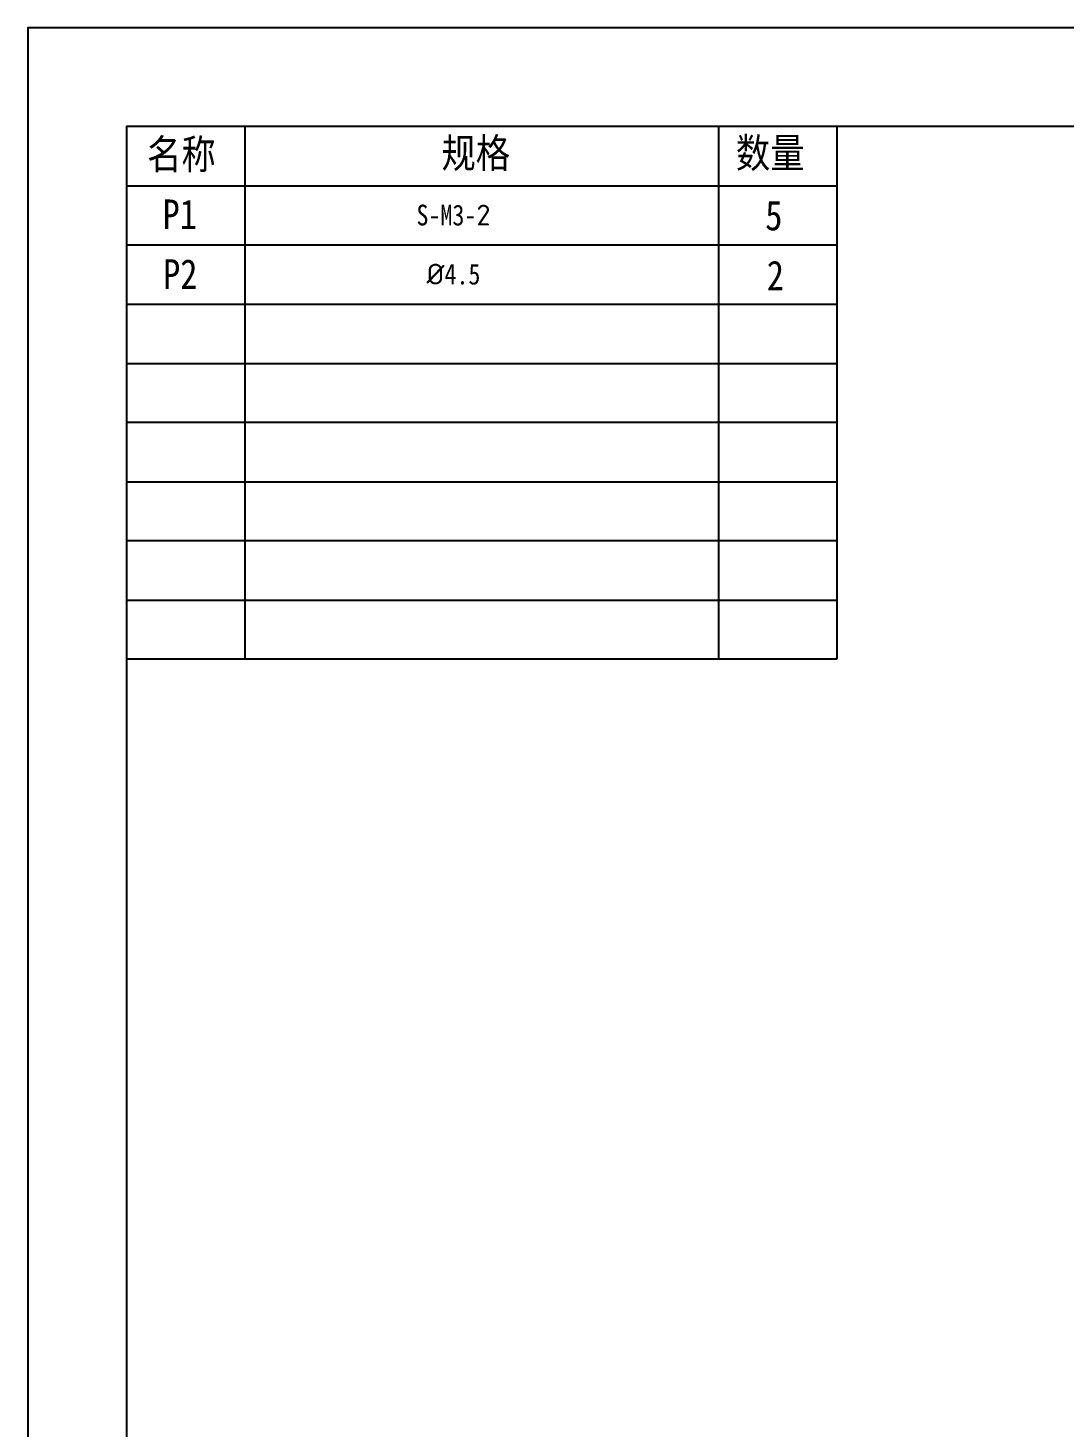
# Model space of a CAD drawing. Header units: millimetres. Extents: x -177 to 18421, y -5017 to 3255.
# Drawn here: x 5402.2 to 5664.8, y 1598.4 to 1953 of the extents above; entities that cross this region are included whole.
import ezdxf

# ---------------------------------------------------------------- set-up
doc = ezdxf.new("R2010")
doc.units = ezdxf.units.MM
doc.header["$LTSCALE"] = 46.255
doc.layers.get('0').update_dxf_attribs({"linetype": 'CONTINUOUS'})
doc.styles.get("Standard").update_dxf_attribs({"font": 'txt', "width": 0.85})

msp = doc.modelspace()

# ---------------------------------------------------------------- linework, layer by layer
at = {"color": 7, "true_color": 0xffffff}
for p, q in [((5457.235, 1927.998), (5457.235, 1882.998)), ((5577.235, 1927.998), (5577.235, 1882.998)), ((5607.235, 1927.998), (5607.235, 1882.998)), ((5457.235, 1882.998), (5457.235, 1792.998)), ((5577.235, 1882.998), (5577.235, 1792.998)), ((5607.235, 1882.998), (5607.235, 1792.998))]:
    msp.add_line(p, q, dxfattribs=at)
at = {"color": 7, "linetype": 'Continuous'}
for points in [[(5402.235, 1111.998), (6591.235, 1111.998), (6591.235, 1952.998), (5402.235, 1952.998)], [(5427.235, 1136.998), (6566.235, 1136.998), (6566.235, 1927.998), (5427.235, 1927.998)]]:
    msp.add_lwpolyline(points, close=True, dxfattribs=at)
at = {"color": 7, "true_color": 0xffffff}
for points in [[(5427.235, 1912.998), (5607.235, 1912.998)], [(5607.235, 1897.998), (5427.235, 1897.998)], [(5427.235, 1882.998), (5607.235, 1882.998)], [(5427.235, 1867.998), (5607.235, 1867.998)], [(5607.235, 1852.998), (5427.235, 1852.998)], [(5427.235, 1837.998), (5607.235, 1837.998)], [(5607.235, 1822.998), (5427.235, 1822.998)], [(5427.235, 1807.998), (5607.235, 1807.998)], [(5607.235, 1792.998), (5427.235, 1792.998)]]:
    msp.add_lwpolyline(points, dxfattribs=at)

# ---------------------------------------------------------------- texts
at = {"lineweight": -3, "char_height": 7.5163, "width": 32.26492, "attachment_point": 5}
for s, insert in [('{\\fSimSun|b0|i0|c134|p54;名称}', (5441.127, 1920.581)), ('{\\fSimSun|b0|i0|c134|p54;规格}', (5515.735, 1920.89)), ('{\\fSimSun|b0|i0|c134|p54;数量}', (5590.367, 1920.911)), ('{\\fSimSun|b0|i0|c134|p54;P1}', (5440.696, 1905.776)), ('{\\fSimSun|b0|i0|c134|p54;5}', (5591.274, 1905.423)), ('{\\fSimSun|b0|i0|c134|p54;P2}', (5440.838, 1890.642))]:
    msp.add_mtext(s, dxfattribs=dict(at, insert=insert))
at = {"char_height": 5.25, "width": 100.18624, "attachment_point": 5}
for s, insert in [('{\\fSimSun|b0|i0|c134|p54;S-M3-\\fISOCPEUR|b0|i0|c0|p34;\\W1;2}', (5510.09, 1905.545)), ('{\\fISOCPEUR|b0|i0|c0|p34;\\W1;%%C\\fSimSun|b0|i0|c134|p54;\\W0.85;4.5}', (5510.081, 1890.575))]:
    msp.add_mtext(s, dxfattribs=dict(at, insert=insert))
at = {"color": 7, "lineweight": -3, "true_color": 0xffffff, "insert": (5591.674, 1890.29), "char_height": 7.5163, "width": 32.26492, "attachment_point": 5}
msp.add_mtext('{\\fSimSun|b0|i0|c134|p54;2}', dxfattribs=at)

doc.saveas('drawing.dxf')
